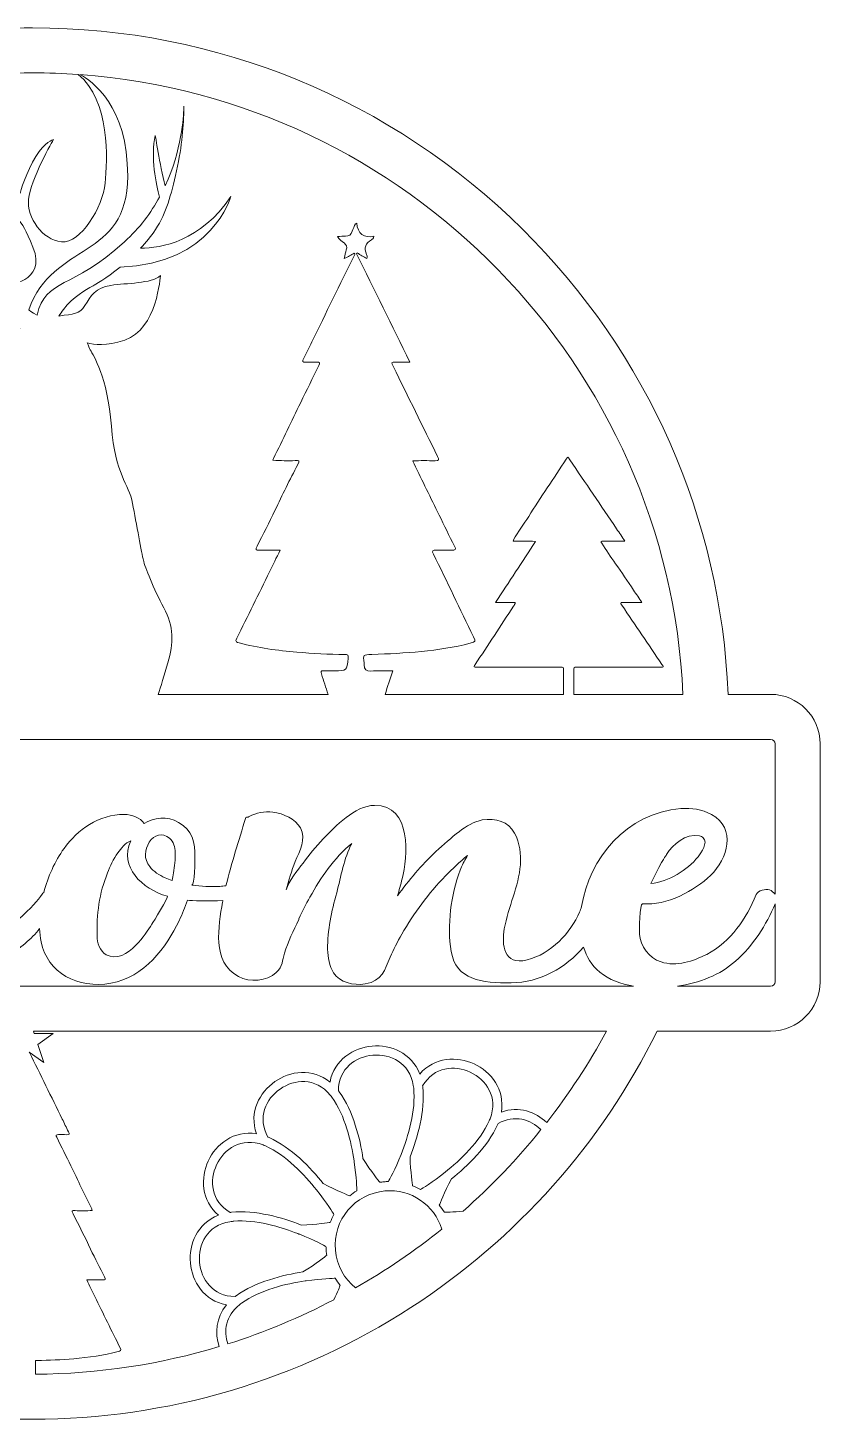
# Model space of a CAD drawing. Extents: x 61 to 1939, y -1825 to -174.
# Drawn here: x 1000 to 1939, y -1825 to -174 of the extents above; entities that cross this region are included whole.
import ezdxf

# ---------------------------------------------------------------- set-up
doc = ezdxf.new("R2010")
doc.units = 0
doc.header["$MEASUREMENT"] = 0
doc.layers.add('Layer 1', color=7, linetype='Continuous')

# ---------------------------------------------------------------- blocks, each defined once
blk = doc.blocks.new('block 2')
at = {"layer": 'Layer 1', "true_color": 0xffffff}
h = blk.add_hatch(color=7, dxfattribs=at)
h.dxf.hatch_style = 2
edge = h.paths.add_edge_path()
edge.add_spline(control_points=[(1184.8, -267.1), (1184.8, -268), (1184.7, -268.8), (1184.7, -269.6), (1184.8, -268), (1184.8, -267.1), (1184.8, -267.1)], knot_values=[0, 0, 0, 0, 1, 1, 1, 2, 2, 2, 2], degree=3, periodic=1)
at = {"layer": 'Layer 1', "lineweight": 0}
for points, knots in [([(1880.7, -965.1), (1880.7, -965.1), (1830.2, -965.1), (1830.2, -965.1), (1821.6, -756.2), (1735.7, -561.1), (1586.4, -413.2), (1430.8, -259), (1224.4, -174.1), (1005.3, -174.1), (1003.7, -174.1), (1002, -174.1), (1000.4, -174.1), (998.8, -174.1), (997.1, -174.1), (995.5, -174.1), (776.4, -174.1), (570, -259), (414.4, -413.2), (265.1, -561.1), (179.2, -756.2), (170.7, -965.1), (170.7, -965.1), (120.1, -965.1), (120.1, -965.1), (87.8, -965.1), (61.4, -991.4), (61.4, -1023.8), (61.4, -1023.8), (61.4, -1306.1), (61.4, -1306.1), (61.4, -1338.4), (87.8, -1364.8), (120.1, -1364.8), (120.1, -1364.8), (254.8, -1364.8), (254.8, -1364.8), (320.7, -1498.3), (421.3, -1611.4), (546.7, -1692.8), (680.3, -1779.5), (835.5, -1825.3), (995.5, -1825.3), (997.1, -1825.3), (998.8, -1825.2), (1000.4, -1825.2), (1002, -1825.2), (1003.7, -1825.3), (1005.3, -1825.3), (1165.3, -1825.3), (1320.5, -1779.5), (1454.1, -1692.8), (1579.5, -1611.4), (1680.1, -1498.3), (1746, -1364.8), (1746, -1364.8), (1880.7, -1364.8), (1880.7, -1364.8), (1913, -1364.8), (1939.4, -1338.4), (1939.4, -1306.1), (1939.4, -1306.1), (1939.4, -1023.8), (1939.4, -1023.8), (1939.4, -991.4), (1913, -965.1), (1880.7, -965.1)], [0, 0, 0, 0, 1, 1, 1, 2, 2, 2, 3, 3, 3, 4, 4, 4, 5, 5, 5, 6, 6, 6, 7, 7, 7, 8, 8, 8, 9, 9, 9, 10, 10, 10, 11, 11, 11, 12, 12, 12, 13, 13, 13, 14, 14, 14, 15, 15, 15, 16, 16, 16, 17, 17, 17, 18, 18, 18, 19, 19, 19, 20, 20, 20, 21, 21, 21, 22, 22, 22, 22]), ([(995.5, -227.5), (997.1, -227.5), (998.7, -227.5), (1000.2, -227.5), (1000.2, -227.5), (1000.2, -227.5), (1000.2, -227.5), (1000.3, -227.5), (1000.4, -227.5), (1000.4, -227.5), (1000.5, -227.5), (1000.5, -227.5), (1000.6, -227.5), (1000.6, -227.5), (1000.6, -227.5), (1000.6, -227.5), (1002.2, -227.5), (1003.7, -227.5), (1005.3, -227.5), (1023.5, -227.5), (1041.5, -228.1), (1059.3, -229.4), (1097.7, -260), (1094.1, -331.2), (1091.4, -358.5), (1088.7, -386.3), (1062.3, -430.8), (1039.6, -428.1), (1016.9, -425.5), (998.4, -399.7), (1000.5, -377.4), (1002.5, -355), (1030, -306.7), (1030, -306.7), (1030, -306.7), (1019.7, -309.6), (1009.1, -326.8), (998.4, -344), (990.5, -370.1), (990.5, -370.1), (975.9, -362.3), (974.6, -344), (980.7, -319.6), (986.8, -295.1), (971.1, -287.9), (971.1, -287.9), (971.1, -287.9), (979.2, -300.3), (972.2, -313.1), (965.3, -326), (965.8, -334.4), (965.8, -334.4), (943.7, -292.7), (971.8, -237.1), (971.8, -237.1), (911.6, -290.8), (965.7, -357.5), (976.3, -382.1), (987, -406.6), (989, -392.7), (1005.8, -434.5), (1022.6, -476.2), (973.5, -479.7), (973.5, -479.7), (973.5, -479.7), (898.3, -463.4), (893, -435.5), (887.7, -407.7), (903.7, -343.6), (903.7, -343.6), (877.2, -353.6), (887.5, -421.4), (864.6, -409.5), (841.6, -397.6), (824.8, -341.5), (824.8, -341.5), (819.9, -403.4), (860.5, -421.8), (860.5, -421.8), (860.5, -421.8), (858.5, -426.4), (882.6, -454.8), (906.6, -483.2), (945.2, -492.2), (964.5, -502.7), (979.2, -510.7), (987.4, -525.1), (990.4, -531.4), (990.1, -531.4), (989.8, -531.4), (989.4, -531.4), (977.6, -530.6), (961, -513.2), (960, -511.6), (958.9, -510), (949.4, -503.3), (933.8, -497), (918.1, -490.7), (895.5, -492.4), (883.5, -491), (871.5, -489.6), (866.2, -494.1), (866.2, -494.1), (866.2, -494.1), (870.8, -507.4), (877.9, -519.9), (885, -532.5), (894.2, -537), (900.3, -541.1), (906.5, -545.2), (926.8, -557.6), (935.3, -559.1), (943.7, -560.6), (953.2, -557.5), (953.2, -557.5), (934.4, -565.1), (934, -577.6), (934, -577.6), (912, -583.1), (855.5, -606.9), (841.1, -617.5), (826.6, -628.2), (835.9, -634.4), (835.9, -634.4), (820.6, -651.4), (844.6, -660.6), (844.6, -660.6), (841.9, -691.8), (898.7, -677.8), (898.7, -677.8), (898.7, -677.8), (936.6, -696.7), (961.5, -685.2), (986.3, -673.7), (993.3, -721.3), (986.2, -742), (979, -762.7), (981.9, -778.8), (981.9, -778.8), (950.5, -764.9), (918.6, -826.3), (906, -831), (893.5, -835.6), (852, -837.8), (852, -837.8), (794.7, -845.5), (768.1, -862.9), (763.1, -894.7), (759.4, -918.9), (760.3, -951.1), (761, -965.1), (761, -965.1), (645.7, -965.1), (645.7, -965.1), (648.4, -957), (651, -948.9), (653.7, -940.9), (654.7, -938.1), (654.3, -937), (651.2, -937.2), (647, -937.3), (642.8, -937.2), (638.6, -937.2), (623.4, -937.2), (623.5, -937.2), (621.9, -922.1), (621.5, -918.4), (622.7, -917.7), (626.1, -917.7), (645, -917.7), (663.9, -916.7), (682.7, -915), (705.8, -913), (728.7, -910.1), (751.2, -904), (754.1, -903.2), (756.3, -902.8), (754.2, -898.6), (741, -872.3), (728.2, -845.9), (715.2, -819.5), (711.2, -811.3), (707.2, -803.1), (702.7, -794), (711.6, -794), (719.4, -793.8), (727.3, -794), (731.6, -794.2), (732, -793), (730.1, -789.4), (722.9, -775.3), (715.6, -761.2), (708.8, -746.8), (700.2, -728.5), (691.1, -710.3), (681.8, -692.3), (679.5, -687.8), (679.9, -687.2), (684.8, -687.6), (693.5, -688.2), (702.2, -687.8), (711.3, -687.2), (710.9, -686.2), (710.7, -685.6), (710.5, -685), (699.8, -662.9), (689.1, -640.9), (678.4, -618.8), (671.2, -604.2), (664.1, -589.5), (656.8, -575), (655.2, -571.8), (655.6, -570.6), (659.4, -570.8), (663.6, -571), (667.8, -570.6), (672, -570.9), (676.6, -571.2), (676.5, -569.6), (674.7, -566.2), (671.4, -559.8), (668.4, -553.3), (665.2, -546.9), (648.4, -512.7), (631.6, -478.6), (614.9, -444.5), (614.5, -443.7), (613.5, -442.7), (614.7, -441.6), (618.7, -442.9), (621.7, -446.4), (626.7, -447.7), (625.8, -443.8), (625.2, -440.6), (624.2, -437.4), (623.1, -434), (623.9, -431.6), (626.9, -429.4), (629.6, -427.4), (632.4, -425.4), (634.9, -421.7), (631, -421.5), (628.1, -421.2), (625.2, -421.2), (621, -421.3), (618.3, -419.8), (617.1, -415.5), (616.2, -412.4), (614.6, -409.6), (613.3, -406.6), (612.8, -406.3), (612.4, -406), (611.9, -405.7), (610.6, -418.7), (603.3, -423.5), (591.5, -421.5), (591.8, -424.2), (593.3, -424.9), (594.3, -425.6), (601.4, -429.7), (603.8, -435.3), (600.2, -443), (599.6, -444.2), (598.9, -445.9), (600, -447.8), (603.8, -445.6), (607.6, -443.4), (611.4, -441.3), (611.6, -441.6), (611.9, -441.9), (612.2, -442.2), (591.2, -484.8), (570.3, -527.4), (548.9, -570.8), (555, -570.8), (560.1, -570.8), (565.1, -570.8), (571.1, -570.8), (571.1, -570.8), (568.5, -576.2), (551, -611.7), (533.5, -647.3), (515.9, -682.7), (514, -686.5), (513.8, -688.1), (519, -687.9), (527.6, -687.6), (536.2, -687.8), (545.4, -687.8), (544.7, -689.5), (544.4, -690.5), (543.9, -691.4), (534, -711.7), (524.1, -732), (514.1, -752.3), (508.1, -764.6), (502.2, -776.9), (495.9, -789.1), (493.6, -793.5), (494.9, -794.2), (499.2, -794), (505.4, -793.8), (511.5, -794.2), (517.6, -793.9), (521.8, -793.7), (522.9, -794.5), (520.9, -798.7), (504.9, -831.3), (489.2, -864), (473.4, -896.7), (470.4, -902.7), (470.4, -902.7), (477.1, -904.4), (515.4, -914.2), (554.6, -916.4), (593.8, -917.7), (604.5, -918), (604.5, -917.8), (603.1, -928.1), (603, -928.8), (602.9, -929.5), (602.9, -930.2), (602.9, -935.5), (600.8, -937.8), (595, -937.4), (586.6, -936.8), (578.1, -937.2), (569.1, -937.2), (572.2, -946.7), (575.2, -955.9), (578.2, -965.1), (578.2, -965.1), (366.5, -965.1), (366.5, -965.1), (366.5, -955.8), (366.5, -946.5), (366.5, -937.2), (366.5, -932.3), (365.9, -932.8), (370.7, -932.8), (403.8, -932.8), (436.8, -932.8), (469.8, -932.8), (470.7, -932.8), (471.9, -933.2), (472.4, -932.4), (473, -931.4), (471.8, -930.6), (471.3, -929.8), (456.2, -906.7), (441, -883.6), (425.9, -860.5), (425.1, -859.2), (424, -858.1), (423.8, -856.1), (431.6, -856.1), (439.2, -856.1), (447.2, -856.1), (431.5, -831.6), (415.2, -808), (400, -783.7), (408.9, -782.7), (417.6, -783.9), (426.4, -783.1), (426.1, -782.4), (426.1, -782.1), (425.9, -781.8), (420.5, -772.2), (413.9, -763.3), (407.9, -754), (393.3, -731.2), (378.3, -708.6), (363.5, -686), (361.6, -683.1), (361.6, -683), (359.6, -685.9), (359.4, -686.2), (359.3, -686.4), (359.1, -686.7), (340.6, -714), (322.1, -741.3), (303.6, -768.6), (300.4, -773.5), (297.2, -778.4), (294, -783.2), (302.7, -783.2), (311.3, -783.2), (319.8, -783.2), (320.6, -783.2), (321.7, -782.9), (322.1, -783.7), (322.6, -784.5), (321.6, -785.1), (321.2, -785.8), (315.7, -793.8), (310.7, -802), (305, -810), (297.6, -820.4), (290.6, -831), (283.4, -841.6), (280.3, -846.3), (277.1, -851), (273.6, -856.2), (281.4, -856.2), (288.5, -856.2), (295.6, -856.2), (296.6, -856.2), (298.1, -855.6), (298.6, -856.8), (299.1, -857.8), (297.9, -858.6), (297.3, -859.4), (281.5, -882.8), (265.7, -906.2), (249.9, -929.6), (249.3, -930.5), (247.8, -931.3), (248.6, -932.4), (249.1, -933.3), (250.7, -932.8), (251.8, -932.8), (284.8, -932.8), (317.8, -932.8), (350.8, -932.7), (353.9, -932.7), (354.5, -933.7), (354.5, -936.5), (354.4, -946), (354.5, -955.6), (354.5, -965.1), (354.5, -965.1), (224.1, -965.1), (224.1, -965.1), (242.3, -555.9), (582.8, -227.5), (995.5, -227.5)], [0, 0, 0, 0, 1, 1, 1, 2, 2, 2, 3, 3, 3, 4, 4, 4, 5, 5, 5, 6, 6, 6, 7, 7, 7, 8, 8, 8, 9, 9, 9, 10, 10, 10, 11, 11, 11, 12, 12, 12, 13, 13, 13, 14, 14, 14, 15, 15, 15, 16, 16, 16, 17, 17, 17, 18, 18, 18, 19, 19, 19, 20, 20, 20, 21, 21, 21, 22, 22, 22, 23, 23, 23, 24, 24, 24, 25, 25, 25, 26, 26, 26, 27, 27, 27, 28, 28, 28, 29, 29, 29, 30, 30, 30, 31, 31, 31, 32, 32, 32, 33, 33, 33, 34, 34, 34, 35, 35, 35, 36, 36, 36, 37, 37, 37, 38, 38, 38, 39, 39, 39, 40, 40, 40, 41, 41, 41, 42, 42, 42, 43, 43, 43, 44, 44, 44, 45, 45, 45, 46, 46, 46, 47, 47, 47, 48, 48, 48, 49, 49, 49, 50, 50, 50, 51, 51, 51, 52, 52, 52, 53, 53, 53, 54, 54, 54, 55, 55, 55, 56, 56, 56, 57, 57, 57, 58, 58, 58, 59, 59, 59, 60, 60, 60, 61, 61, 61, 62, 62, 62, 63, 63, 63, 64, 64, 64, 65, 65, 65, 66, 66, 66, 67, 67, 67, 68, 68, 68, 69, 69, 69, 70, 70, 70, 71, 71, 71, 72, 72, 72, 73, 73, 73, 74, 74, 74, 75, 75, 75, 76, 76, 76, 77, 77, 77, 78, 78, 78, 79, 79, 79, 80, 80, 80, 81, 81, 81, 82, 82, 82, 83, 83, 83, 84, 84, 84, 85, 85, 85, 86, 86, 86, 87, 87, 87, 88, 88, 88, 89, 89, 89, 90, 90, 90, 91, 91, 91, 92, 92, 92, 93, 93, 93, 94, 94, 94, 95, 95, 95, 96, 96, 96, 97, 97, 97, 98, 98, 98, 99, 99, 99, 100, 100, 100, 101, 101, 101, 102, 102, 102, 103, 103, 103, 104, 104, 104, 105, 105, 105, 106, 106, 106, 107, 107, 107, 108, 108, 108, 109, 109, 109, 110, 110, 110, 111, 111, 111, 112, 112, 112, 113, 113, 113, 114, 114, 114, 115, 115, 115, 116, 116, 116, 117, 117, 117, 118, 118, 118, 119, 119, 119, 120, 120, 120, 121, 121, 121, 122, 122, 122, 123, 123, 123, 124, 124, 124, 125, 125, 125, 126, 126, 126, 127, 127, 127, 128, 128, 128, 129, 129, 129, 130, 130, 130, 131, 131, 131, 132, 132, 132, 133, 133, 133, 134, 134, 134, 135, 135, 135, 136, 136, 136, 137, 137, 137, 138, 138, 138, 139, 139, 139, 140, 140, 140, 141, 141, 141, 142, 142, 142, 143, 143, 143, 144, 144, 144, 145, 145, 145, 145]), ([(1776.7, -965.1), (1776.7, -965.1), (1647.2, -965.1), (1647.2, -965.1), (1647.2, -955.6), (1647.2, -946), (1647.1, -936.5), (1647.1, -933.7), (1647.8, -932.7), (1650.8, -932.7), (1683.8, -932.8), (1716.9, -932.8), (1749.9, -932.8), (1751, -932.8), (1752.5, -933.3), (1753.1, -932.4), (1753.8, -931.3), (1752.3, -930.5), (1751.7, -929.6), (1735.9, -906.2), (1720.1, -882.8), (1704.3, -859.4), (1703.7, -858.6), (1702.6, -857.8), (1703, -856.8), (1703.5, -855.6), (1705, -856.2), (1706.1, -856.2), (1713.2, -856.2), (1720.3, -856.2), (1728, -856.2), (1724.5, -851), (1721.4, -846.3), (1718.2, -841.6), (1711, -831), (1704, -820.4), (1696.6, -810), (1691, -802), (1685.9, -793.8), (1680.4, -785.8), (1680, -785.1), (1679, -784.5), (1679.5, -783.7), (1680, -782.9), (1681, -783.2), (1681.8, -783.2), (1690.4, -783.2), (1698.9, -783.2), (1707.6, -783.2), (1704.4, -778.4), (1701.3, -773.5), (1698, -768.6), (1679.5, -741.3), (1661, -714), (1642.5, -686.7), (1642.4, -686.4), (1642.2, -686.2), (1642, -685.9), (1640, -683), (1640.1, -683.1), (1638.1, -686), (1623.3, -708.6), (1608.3, -731.2), (1593.7, -754), (1587.7, -763.3), (1581.1, -772.2), (1575.7, -781.8), (1575.6, -782.1), (1575.5, -782.4), (1575.3, -783.1), (1584, -783.9), (1592.7, -782.7), (1601.6, -783.7), (1586.4, -808), (1570.1, -831.6), (1554.4, -856.1), (1562.5, -856.1), (1570.1, -856.1), (1577.8, -856.1), (1577.6, -858.1), (1576.5, -859.2), (1575.7, -860.5), (1560.6, -883.6), (1545.4, -906.7), (1530.3, -929.8), (1529.8, -930.6), (1528.6, -931.4), (1529.2, -932.4), (1529.7, -933.2), (1531, -932.8), (1531.9, -932.8), (1564.9, -932.8), (1597.9, -932.8), (1630.9, -932.8), (1635.7, -932.8), (1635.1, -932.3), (1635.1, -937.2), (1635.1, -946.5), (1635.1, -955.8), (1635.1, -965.1), (1635.1, -965.1), (1423.4, -965.1), (1423.4, -965.1), (1426.4, -955.9), (1429.5, -946.7), (1432.6, -937.2), (1423.5, -937.2), (1415, -936.8), (1406.6, -937.4), (1400.8, -937.8), (1398.7, -935.5), (1398.7, -930.2), (1398.7, -929.5), (1398.6, -928.8), (1398.5, -928.1), (1397.1, -917.8), (1397.2, -918), (1407.8, -917.7), (1447.1, -916.4), (1486.2, -914.2), (1524.5, -904.4), (1531.2, -902.7), (1531.2, -902.7), (1528.2, -896.7), (1512.4, -864), (1496.7, -831.3), (1480.8, -798.7), (1478.7, -794.5), (1479.8, -793.7), (1484, -793.9), (1490.1, -794.2), (1496.3, -793.8), (1502.4, -794), (1506.8, -794.2), (1508, -793.5), (1505.7, -789.1), (1499.5, -776.9), (1493.5, -764.6), (1487.5, -752.3), (1477.6, -732), (1467.6, -711.7), (1457.7, -691.4), (1457.3, -690.5), (1456.9, -689.5), (1456.2, -687.8), (1465.4, -687.8), (1474, -687.6), (1482.7, -687.9), (1487.8, -688.1), (1487.6, -686.5), (1485.7, -682.7), (1468.1, -647.3), (1450.7, -611.7), (1433.2, -576.2), (1430.5, -570.8), (1430.5, -570.8), (1436.5, -570.8), (1441.6, -570.8), (1446.6, -570.8), (1452.7, -570.8), (1431.4, -527.4), (1410.4, -484.8), (1389.5, -442.2), (1389.7, -441.9), (1390, -441.6), (1390.3, -441.3), (1394, -443.4), (1397.8, -445.6), (1401.7, -447.8), (1402.7, -445.9), (1402, -444.2), (1401.5, -443), (1397.9, -435.3), (1400.3, -429.7), (1407.3, -425.6), (1408.4, -424.9), (1409.8, -424.2), (1410.1, -421.5), (1398.4, -423.5), (1391, -418.7), (1389.7, -405.7), (1389.3, -406), (1388.8, -406.3), (1388.3, -406.6), (1387, -409.6), (1385.4, -412.4), (1384.5, -415.5), (1383.3, -419.8), (1380.6, -421.3), (1376.5, -421.2), (1373.5, -421.2), (1370.6, -421.5), (1366.8, -421.7), (1369.3, -425.4), (1372.1, -427.4), (1374.7, -429.4), (1377.8, -431.6), (1378.5, -434), (1377.4, -437.4), (1376.4, -440.6), (1375.8, -443.8), (1375, -447.7), (1379.9, -446.4), (1382.9, -442.9), (1386.9, -441.6), (1388.1, -442.7), (1387.1, -443.7), (1386.7, -444.5), (1370, -478.6), (1353.2, -512.7), (1336.4, -546.9), (1333.3, -553.3), (1330.3, -559.8), (1326.9, -566.2), (1325.2, -569.6), (1325.1, -571.2), (1329.6, -570.9), (1333.8, -570.6), (1338.1, -571), (1342.3, -570.8), (1346, -570.6), (1346.4, -571.8), (1344.8, -575), (1337.6, -589.5), (1330.4, -604.2), (1323.3, -618.8), (1312.5, -640.9), (1301.9, -662.9), (1291.2, -685), (1290.9, -685.6), (1290.7, -686.2), (1290.3, -687.2), (1299.4, -687.8), (1308.1, -688.2), (1316.8, -687.6), (1321.7, -687.2), (1322.1, -687.8), (1319.8, -692.3), (1310.5, -710.3), (1301.4, -728.5), (1292.8, -746.8), (1286.1, -761.2), (1278.7, -775.3), (1271.5, -789.4), (1269.7, -793), (1270, -794.2), (1274.3, -794), (1282.2, -793.8), (1290.1, -794), (1298.9, -794), (1294.4, -803.1), (1290.4, -811.3), (1286.4, -819.5), (1273.5, -845.9), (1260.6, -872.3), (1247.4, -898.6), (1245.3, -902.8), (1247.5, -903.2), (1250.5, -904), (1272.9, -910.1), (1295.8, -913), (1318.9, -915), (1337.7, -916.7), (1356.6, -917.7), (1375.6, -917.7), (1378.9, -917.7), (1380.2, -918.4), (1379.8, -922.1), (1378.1, -937.2), (1378.3, -937.2), (1363.1, -937.2), (1358.8, -937.2), (1354.6, -937.3), (1350.4, -937.2), (1347.3, -937), (1346.9, -938.1), (1347.9, -940.9), (1350.6, -948.9), (1353.2, -957), (1355.9, -965.1), (1355.9, -965.1), (1154.4, -965.1), (1154.4, -965.1), (1157.1, -956.7), (1161.7, -942.3), (1165.9, -927.5), (1172.5, -904.6), (1172.9, -884.5), (1161, -862.4), (1149.1, -840.3), (1138.3, -813.8), (1136.7, -805.9), (1135.1, -798), (1128.2, -762.5), (1123.9, -738.4), (1119.5, -714.4), (1103.4, -705.7), (1098.8, -646.7), (1094.1, -587.8), (1077.5, -563.1), (1073.8, -556.2), (1072.6, -554.1), (1071.6, -551.3), (1069.9, -548.1), (1078.7, -549.9), (1091.9, -552), (1114.6, -544.6), (1153.1, -532.1), (1156.9, -468.2), (1156.9, -468.2), (1146.5, -477.8), (1116.5, -476.9), (1098.2, -479.7), (1079.9, -482.4), (1074.2, -492.5), (1067.4, -503.7), (1061.1, -514), (1053.9, -513.6), (1036.6, -516.1), (1038.1, -513.5), (1039.9, -510.9), (1041.8, -508.3), (1053.8, -492.6), (1067.8, -485.6), (1077.1, -480.3), (1078.7, -479.4), (1092.6, -471.4), (1109.1, -458.1), (1218.8, -454.3), (1240.4, -374.3), (1240.4, -374.3), (1204.7, -427.7), (1157.7, -435.6), (1133.4, -435.7), (1139.8, -428.9), (1145.8, -421.5), (1151.1, -413.5), (1164.7, -392.7), (1169.1, -373.8), (1176, -343.6), (1182.8, -314), (1184.5, -288.4), (1184.7, -269.6), (1184.5, -279.7), (1182.3, -319), (1162.5, -361.7), (1156.1, -335.3), (1150.8, -301.8), (1150.8, -301.8), (1144.8, -326.8), (1152.2, -360.7), (1155.9, -374.9), (1145.9, -393.2), (1132.4, -411.6), (1114.3, -428.2), (1052.1, -485.2), (1020.4, -471.1), (1010.8, -514.9), (1004.1, -512.3), (1000.8, -508.6), (1000.8, -508.6), (1029.7, -427.3), (1117.6, -450.2), (1118.1, -350.3), (1118.6, -266.7), (1075.5, -237), (1061.4, -229.5), (1448.4, -257.7), (1759.3, -574.6), (1776.7, -965.1)], [0, 0, 0, 0, 1, 1, 1, 2, 2, 2, 3, 3, 3, 4, 4, 4, 5, 5, 5, 6, 6, 6, 7, 7, 7, 8, 8, 8, 9, 9, 9, 10, 10, 10, 11, 11, 11, 12, 12, 12, 13, 13, 13, 14, 14, 14, 15, 15, 15, 16, 16, 16, 17, 17, 17, 18, 18, 18, 19, 19, 19, 20, 20, 20, 21, 21, 21, 22, 22, 22, 23, 23, 23, 24, 24, 24, 25, 25, 25, 26, 26, 26, 27, 27, 27, 28, 28, 28, 29, 29, 29, 30, 30, 30, 31, 31, 31, 32, 32, 32, 33, 33, 33, 34, 34, 34, 35, 35, 35, 36, 36, 36, 37, 37, 37, 38, 38, 38, 39, 39, 39, 40, 40, 40, 41, 41, 41, 42, 42, 42, 43, 43, 43, 44, 44, 44, 45, 45, 45, 46, 46, 46, 47, 47, 47, 48, 48, 48, 49, 49, 49, 50, 50, 50, 51, 51, 51, 52, 52, 52, 53, 53, 53, 54, 54, 54, 55, 55, 55, 56, 56, 56, 57, 57, 57, 58, 58, 58, 59, 59, 59, 60, 60, 60, 61, 61, 61, 62, 62, 62, 63, 63, 63, 64, 64, 64, 65, 65, 65, 66, 66, 66, 67, 67, 67, 68, 68, 68, 69, 69, 69, 70, 70, 70, 71, 71, 71, 72, 72, 72, 73, 73, 73, 74, 74, 74, 75, 75, 75, 76, 76, 76, 77, 77, 77, 78, 78, 78, 79, 79, 79, 80, 80, 80, 81, 81, 81, 82, 82, 82, 83, 83, 83, 84, 84, 84, 85, 85, 85, 86, 86, 86, 87, 87, 87, 88, 88, 88, 89, 89, 89, 90, 90, 90, 91, 91, 91, 92, 92, 92, 93, 93, 93, 94, 94, 94, 95, 95, 95, 96, 96, 96, 97, 97, 97, 98, 98, 98, 99, 99, 99, 100, 100, 100, 101, 101, 101, 102, 102, 102, 103, 103, 103, 104, 104, 104, 105, 105, 105, 106, 106, 106, 107, 107, 107, 108, 108, 108, 109, 109, 109, 110, 110, 110, 111, 111, 111, 112, 112, 112, 113, 113, 113, 114, 114, 114, 115, 115, 115, 116, 116, 116, 117, 117, 117, 118, 118, 118, 119, 119, 119, 120, 120, 120, 121, 121, 121, 122, 122, 122, 123, 123, 123, 123]), ([(1184.8, -267.1), (1184.8, -268), (1184.7, -268.8), (1184.7, -269.6), (1184.8, -268), (1184.8, -267.1), (1184.8, -267.1)], [0, 0, 0, 0, 1, 1, 1, 2, 2, 2, 2]), ([(1880.7, -1018.5), (1883.6, -1018.5), (1886, -1020.9), (1886, -1023.8), (1886, -1023.8), (1886, -1202.4), (1886, -1202.4), (1884.3, -1200.1), (1881.9, -1198.1), (1879.4, -1197.2), (1874.3, -1195.8), (1866.1, -1197.7), (1863.6, -1202.8), (1851.8, -1231.4), (1833.9, -1258.2), (1804.8, -1273.7), (1789.5, -1281.6), (1768.5, -1288.7), (1750.7, -1282.6), (1735.9, -1277.9), (1726.6, -1263.8), (1725.1, -1249.8), (1724.6, -1246), (1725.1, -1213.6), (1728.7, -1213.6), (1757.8, -1216), (1790.5, -1198.2), (1809.4, -1179.9), (1829.8, -1160.2), (1840.6, -1124.5), (1810.4, -1107.6), (1799.7, -1101.5), (1786.4, -1099.7), (1774.2, -1100.6), (1709.5, -1105.8), (1665.2, -1160.4), (1656.5, -1216.8), (1655.5, -1219.4), (1654.7, -1221.8), (1654.1, -1223.5), (1643.4, -1247.9), (1620.4, -1273.2), (1591.8, -1280.2), (1563.7, -1287.3), (1561.6, -1261.9), (1564.7, -1243.2), (1567.2, -1230.5), (1571.3, -1217.8), (1575.4, -1205.2), (1583.1, -1180.8), (1589.7, -1154.1), (1576.9, -1129.7), (1569.8, -1115.6), (1554.5, -1111.9), (1538.6, -1114.2), (1528.4, -1116.1), (1519.7, -1121.7), (1511.5, -1127.8), (1501.8, -1135.3), (1492.7, -1143.3), (1483.5, -1151.7), (1466.6, -1168.1), (1451.3, -1185.5), (1438, -1204.3), (1440, -1197.7), (1442.1, -1190.7), (1443.6, -1184.1), (1450.2, -1158.3), (1455.9, -1096.4), (1410.9, -1096.8), (1387.4, -1097.3), (1364.4, -1121.7), (1350.1, -1136.7), (1340.9, -1145.6), (1333.3, -1155.5), (1326.1, -1165.3), (1319.5, -1174.2), (1309.2, -1186.4), (1306.2, -1197.2), (1309.2, -1186), (1312.3, -1174.7), (1316.9, -1163.4), (1322, -1151.3), (1330.2, -1136.7), (1323, -1123.6), (1316.9, -1112.8), (1303.1, -1106.7), (1290.4, -1104.8), (1280.1, -1103.4), (1270.9, -1105.8), (1262.2, -1110), (1261.7, -1110.4), (1261.2, -1110.4), (1261.2, -1110.9), (1261.2, -1110.9), (1260.7, -1110.9), (1260.7, -1110.9), (1259.7, -1110.4), (1258.2, -1110.9), (1257.7, -1112.3), (1250.2, -1138.8), (1241, -1165.4), (1234.7, -1192.3), (1232.2, -1192.6), (1229.7, -1192.8), (1227.5, -1193), (1216.8, -1193.5), (1205, -1193), (1194.3, -1191.6), (1197.4, -1192.1), (1197.9, -1160.6), (1197.9, -1157.8), (1198.4, -1141.9), (1194.8, -1125.9), (1178.5, -1117), (1164.7, -1109.5), (1149.3, -1110.9), (1137.6, -1118.4), (1133, -1111.4), (1123.3, -1107.6), (1114.1, -1107.6), (1083.9, -1107.6), (1058.4, -1125.9), (1042.6, -1148), (1031.8, -1163.3), (1023.5, -1181.4), (1018.5, -1200.1), (1017.8, -1200.8), (1017.1, -1201.4), (1016.5, -1202.4), (1001.2, -1228.6), (885.7, -1324.8), (876, -1250.2), (874.5, -1238.5), (877.6, -1226.8), (881.7, -1215.5), (890.8, -1187.8), (900, -1133.4), (935.3, -1122.6), (956.2, -1116.1), (965.4, -1133.4), (958.8, -1149.4), (955.7, -1155.5), (950.6, -1165.8), (955.2, -1172.8), (962.9, -1184.1), (973.6, -1178), (978.2, -1168.1), (985.9, -1152.2), (989.4, -1133.9), (981.8, -1118), (975.7, -1105.8), (961.9, -1096.8), (947.6, -1093.6), (917.4, -1087.5), (887.3, -1103.9), (866.3, -1122.2), (844, -1140.9), (826.9, -1166.2), (816.7, -1193), (810.1, -1194.2), (807.7, -1203.2), (803, -1209.4), (794.3, -1220.7), (784.1, -1232.4), (774.4, -1242.7), (767.2, -1249.3), (759, -1255.8), (750.3, -1260.5), (711.5, -1282.6), (706.4, -1235.7), (710.5, -1210.3), (714.1, -1190.2), (720.2, -1169.5), (732.5, -1152.2), (744.7, -1136.3), (762.6, -1125), (777.4, -1110.9), (796.6, -1093), (836.7, -1050.4), (831.3, -1018.5), (831.3, -1018.5), (1000.2, -1018.5), (1000.2, -1018.5), (1000.2, -1018.5), (1000.6, -1018.5), (1000.6, -1018.5), (1000.6, -1018.5), (1880.7, -1018.5), (1880.7, -1018.5)], [0, 0, 0, 0, 1, 1, 1, 2, 2, 2, 3, 3, 3, 4, 4, 4, 5, 5, 5, 6, 6, 6, 7, 7, 7, 8, 8, 8, 9, 9, 9, 10, 10, 10, 11, 11, 11, 12, 12, 12, 13, 13, 13, 14, 14, 14, 15, 15, 15, 16, 16, 16, 17, 17, 17, 18, 18, 18, 19, 19, 19, 20, 20, 20, 21, 21, 21, 22, 22, 22, 23, 23, 23, 24, 24, 24, 25, 25, 25, 26, 26, 26, 27, 27, 27, 28, 28, 28, 29, 29, 29, 30, 30, 30, 31, 31, 31, 32, 32, 32, 33, 33, 33, 34, 34, 34, 35, 35, 35, 36, 36, 36, 37, 37, 37, 38, 38, 38, 39, 39, 39, 40, 40, 40, 41, 41, 41, 42, 42, 42, 43, 43, 43, 44, 44, 44, 45, 45, 45, 46, 46, 46, 47, 47, 47, 48, 48, 48, 49, 49, 49, 50, 50, 50, 51, 51, 51, 52, 52, 52, 53, 53, 53, 54, 54, 54, 55, 55, 55, 56, 56, 56, 57, 57, 57, 58, 58, 58, 59, 59, 59, 60, 60, 60, 61, 61, 61, 62, 62, 62, 63, 63, 63, 63]), ([(1165.2, -1204.7), (1166.7, -1205.2), (1148.3, -1235.7), (1146.8, -1238), (1142.7, -1244.1), (1136.1, -1254.4), (1127.9, -1262.9), (1117.7, -1273.2), (1104.9, -1280.7), (1092.6, -1274.1), (1085, -1269.9), (1081.9, -1259.6), (1081.9, -1252.1), (1080.9, -1226.8), (1084.5, -1201), (1094.2, -1177), (1097.2, -1169.1), (1101.3, -1160.6), (1106.4, -1153.1), (1110, -1148.4), (1115.6, -1140.9), (1121.8, -1139.1), (1108, -1170), (1134.5, -1195.8), (1165.2, -1204.7)], [0, 0, 0, 0, 1, 1, 1, 2, 2, 2, 3, 3, 3, 4, 4, 4, 5, 5, 5, 6, 6, 6, 7, 7, 7, 8, 8, 8, 8]), ([(1162.6, -1182.7), (1155.5, -1179.9), (1148.8, -1175.2), (1144.2, -1169.5), (1137.1, -1160.6), (1138.1, -1149.4), (1143.7, -1140.5), (1149.3, -1131.6), (1159.1, -1128.7), (1167.7, -1135.8), (1172.8, -1140), (1174.4, -1146.6), (1174.4, -1152.7), (1174.9, -1161.1), (1173.9, -1169.1), (1172.3, -1177), (1171.8, -1179.9), (1171.3, -1183.1), (1170.8, -1186), (1167.7, -1185), (1165.2, -1184.1), (1162.6, -1182.7)], [0, 0, 0, 0, 1, 1, 1, 2, 2, 2, 3, 3, 3, 4, 4, 4, 5, 5, 5, 6, 6, 6, 7, 7, 7, 7]), ([(1738.4, -1189.7), (1755.3, -1155.5), (1755.3, -1158.8), (1757.3, -1155), (1764.5, -1143.3), (1779.8, -1129.7), (1796.1, -1133), (1797.7, -1133.4), (1799.7, -1133.9), (1800.7, -1135.3), (1806.8, -1141.4), (1798.2, -1152.7), (1794.6, -1157.8), (1781.8, -1173.8), (1759.9, -1187.4), (1738.4, -1189.7)], [0, 0, 0, 0, 1, 1, 1, 2, 2, 2, 3, 3, 3, 4, 4, 4, 5, 5, 5, 5]), ([(1000.2, -1311.4), (1000.2, -1311.4), (879.5, -1311.4), (879.5, -1311.4), (910.3, -1310.2), (940, -1298.8), (965.4, -1283), (980.3, -1274.1), (993.5, -1263.8), (1005.8, -1252.1), (1008.7, -1249.2), (1011.2, -1246.2), (1013.7, -1243.1), (1014, -1248.4), (1014.5, -1253.6), (1015.5, -1258.7), (1022.7, -1295.7), (1058.9, -1314.9), (1098.3, -1307.9), (1137.6, -1300.9), (1164.2, -1265.2), (1179, -1233.8), (1183.1, -1225.8), (1186.1, -1217.8), (1189.2, -1209.4), (1193.3, -1209.9), (1214.6, -1210.8), (1231, -1209.9), (1230.9, -1210.5), (1230.7, -1211.1), (1230.6, -1211.8), (1226, -1239.9), (1217.3, -1282.6), (1249.5, -1299.9), (1262.8, -1307.4), (1283.2, -1305.6), (1294.4, -1295.2), (1302.6, -1287.7), (1301.1, -1281.2), (1304.1, -1272.3), (1308.7, -1258.7), (1314.4, -1245.5), (1321, -1232.4), (1321, -1232.4), (1321, -1231.4), (1321, -1231.4), (1325.6, -1222.5), (1329.2, -1214.1), (1334.3, -1205.7), (1347, -1182.2), (1362.9, -1159.7), (1383.8, -1141.9), (1374.6, -1159.7), (1371.1, -1181.3), (1366, -1200.5), (1359.8, -1222.5), (1355.2, -1245.1), (1355.2, -1267.6), (1355.7, -1277.4), (1356.8, -1287.3), (1362.4, -1295.7), (1369.5, -1307), (1385.9, -1310.7), (1399.7, -1308.8), (1420.6, -1305.1), (1422.7, -1292.4), (1429.3, -1276.9), (1433.4, -1268), (1438, -1258.7), (1443.1, -1249.8), (1457.4, -1224.9), (1474.8, -1201.4), (1495.2, -1180.3), (1503.4, -1172.4), (1511.5, -1163.9), (1521.3, -1156.4), (1520.8, -1156.9), (1520.2, -1157.3), (1520.2, -1157.8), (1517.2, -1163), (1514.6, -1168.1), (1512.6, -1173.8), (1501.3, -1203.3), (1496.7, -1239), (1501.8, -1270.4), (1507.5, -1303.7), (1538.1, -1307.9), (1572.9, -1307.4), (1607, -1307.4), (1638.2, -1289.3), (1658.7, -1265.1), (1662.2, -1276.3), (1668.2, -1286.6), (1678.1, -1294.8), (1689.2, -1303.9), (1703.2, -1309), (1718, -1311.4), (1718, -1311.4), (1000.6, -1311.4), (1000.6, -1311.4), (1000.6, -1311.4), (1000.2, -1311.4), (1000.2, -1311.4)], [0, 0, 0, 0, 1, 1, 1, 2, 2, 2, 3, 3, 3, 4, 4, 4, 5, 5, 5, 6, 6, 6, 7, 7, 7, 8, 8, 8, 9, 9, 9, 10, 10, 10, 11, 11, 11, 12, 12, 12, 13, 13, 13, 14, 14, 14, 15, 15, 15, 16, 16, 16, 17, 17, 17, 18, 18, 18, 19, 19, 19, 20, 20, 20, 21, 21, 21, 22, 22, 22, 23, 23, 23, 24, 24, 24, 25, 25, 25, 26, 26, 26, 27, 27, 27, 28, 28, 28, 29, 29, 29, 30, 30, 30, 31, 31, 31, 32, 32, 32, 33, 33, 33, 34, 34, 34, 34]), ([(1880.7, -1311.4), (1880.7, -1311.4), (1770.3, -1311.4), (1770.3, -1311.4), (1795.9, -1307.7), (1821.1, -1298.1), (1839, -1281.6), (1860.5, -1262.8), (1875.4, -1238.8), (1886, -1213.8), (1886, -1213.8), (1886, -1306.1), (1886, -1306.1), (1886, -1309), (1883.6, -1311.4), (1880.7, -1311.4)], [0, 0, 0, 0, 1, 1, 1, 2, 2, 2, 3, 3, 3, 4, 4, 4, 5, 5, 5, 5]), ([(1615.1, -1473.3), (1601.8, -1460.6), (1582.2, -1453.4), (1561.3, -1460.8), (1565.7, -1434), (1548.8, -1412.9), (1529, -1403.7), (1509.1, -1394.5), (1482.2, -1395.2), (1464.5, -1415.7), (1454.9, -1390.4), (1429.7, -1380.6), (1408, -1382.5), (1386.2, -1384.5), (1363.1, -1398.6), (1358.1, -1425.2), (1337.1, -1408.1), (1310.5, -1412.1), (1292.6, -1424.7), (1274.7, -1437.2), (1261.8, -1461), (1270.8, -1486.5), (1244, -1482.2), (1222.9, -1499), (1213.7, -1518.9), (1204.5, -1538.7), (1205.2, -1565.7), (1225.8, -1583.3), (1200.4, -1593), (1190.6, -1618.1), (1192.5, -1639.9), (1194.4, -1661.7), (1208.6, -1684.7), (1235.2, -1689.7), (1222.7, -1705), (1221.5, -1723.4), (1226.6, -1739.1), (1156.8, -1760.2), (1083.5, -1771.5), (1008.6, -1771.9), (1008.6, -1771.9), (1008.6, -1755.7), (1008.6, -1755.7), (1009.1, -1755.6), (1009.6, -1755.6), (1010.3, -1755.6), (1024.9, -1755.6), (1039.5, -1754.8), (1054.1, -1753.5), (1071.9, -1752), (1089.6, -1749.7), (1106.9, -1745), (1109.2, -1744.4), (1110.9, -1744.1), (1109.3, -1740.8), (1099.1, -1720.5), (1089.2, -1700.1), (1079.1, -1679.7), (1076, -1673.4), (1073, -1667.1), (1069.5, -1660), (1076.3, -1660), (1082.4, -1659.9), (1088.5, -1660.1), (1091.8, -1660.2), (1092.1, -1659.2), (1090.7, -1656.5), (1085.1, -1645.6), (1079.4, -1634.7), (1074.2, -1623.6), (1067.5, -1609.4), (1060.5, -1595.4), (1053.3, -1581.5), (1051.6, -1578), (1051.9, -1577.6), (1055.7, -1577.8), (1062.4, -1578.3), (1069.1, -1578), (1076.1, -1577.6), (1075.8, -1576.8), (1075.7, -1576.3), (1075.5, -1575.8), (1067.2, -1558.8), (1059, -1541.7), (1050.7, -1524.7), (1045.2, -1513.4), (1039.7, -1502.1), (1034, -1490.8), (1032.8, -1488.4), (1033.1, -1487.4), (1036, -1487.6), (1039.3, -1487.7), (1042.5, -1487.4), (1045.8, -1487.7), (1049.3, -1487.9), (1049.2, -1486.7), (1047.8, -1484.1), (1045.3, -1479.2), (1043, -1474.1), (1040.5, -1469.1), (1027.6, -1442.8), (1014.6, -1416.4), (1001.7, -1390), (1001.6, -1389.9), (1001.5, -1389.7), (1001.4, -1389.6), (1001.4, -1389.6), (1018.5, -1402), (1018.5, -1402), (1018.5, -1402), (1011.6, -1380.7), (1011.6, -1380.7), (1011.6, -1380.7), (1029.7, -1367.5), (1029.7, -1367.5), (1029.7, -1367.5), (1007.3, -1367.5), (1007.3, -1367.5), (1007.3, -1367.5), (1006.4, -1364.8), (1006.4, -1364.8), (1006.4, -1364.8), (1685.9, -1364.8), (1685.9, -1364.8), (1665.3, -1403.2), (1641.5, -1439.4), (1615.1, -1473.3)], [0, 0, 0, 0, 1, 1, 1, 2, 2, 2, 3, 3, 3, 4, 4, 4, 5, 5, 5, 6, 6, 6, 7, 7, 7, 8, 8, 8, 9, 9, 9, 10, 10, 10, 11, 11, 11, 12, 12, 12, 13, 13, 13, 14, 14, 14, 15, 15, 15, 16, 16, 16, 17, 17, 17, 18, 18, 18, 19, 19, 19, 20, 20, 20, 21, 21, 21, 22, 22, 22, 23, 23, 23, 24, 24, 24, 25, 25, 25, 26, 26, 26, 27, 27, 27, 28, 28, 28, 29, 29, 29, 30, 30, 30, 31, 31, 31, 32, 32, 32, 33, 33, 33, 34, 34, 34, 35, 35, 35, 36, 36, 36, 37, 37, 37, 38, 38, 38, 39, 39, 39, 40, 40, 40, 41, 41, 41, 42, 42, 42, 42]), ([(1442.4, -1511), (1435.4, -1528.8), (1428.3, -1541.6), (1427.4, -1543.3), (1425.7, -1543.3), (1424, -1543.4), (1422.2, -1543.6), (1420.5, -1543.7), (1418.8, -1544), (1417.1, -1544.2), (1415.9, -1542.8), (1407.1, -1531.8), (1397.2, -1516), (1393.6, -1492.4), (1385.9, -1459.9), (1369, -1436.7), (1368.6, -1436.3), (1368.3, -1435.9), (1368, -1435.5), (1368.4, -1408.8), (1388.6, -1395.1), (1408.9, -1393.3), (1429.6, -1391.5), (1452.5, -1401.9), (1456.9, -1429.4), (1457.1, -1430.4), (1457.2, -1431.3), (1457.3, -1432.3), (1460.1, -1458.9), (1450.8, -1489.8), (1442.4, -1511)], [0, 0, 0, 0, 1, 1, 1, 2, 2, 2, 3, 3, 3, 4, 4, 4, 5, 5, 5, 6, 6, 6, 7, 7, 7, 8, 8, 8, 9, 9, 9, 10, 10, 10, 10]), ([(1386.6, -1518.7), (1386.6, -1518.7), (1386.7, -1519.6), (1386.7, -1519.6), (1386.7, -1519.6), (1386.8, -1519.8), (1386.8, -1519.8), (1389.5, -1538.2), (1389.8, -1552.4), (1389.8, -1554.2), (1386.9, -1556), (1384, -1558), (1381.4, -1560.2), (1379.8, -1559.5), (1366.5, -1554.4), (1350, -1545.6), (1335.1, -1527), (1312, -1502.7), (1285.9, -1491.1), (1285.4, -1490.9), (1284.9, -1490.7), (1284.4, -1490.5), (1271.5, -1467.2), (1282.1, -1445.2), (1298.8, -1433.5), (1315.8, -1421.6), (1340.8, -1419.2), (1358.4, -1440.8), (1359, -1441.5), (1359.6, -1442.3), (1360.2, -1443.1), (1376.1, -1464.9), (1383.3, -1496.2), (1386.6, -1518.7)], [0, 0, 0, 0, 1, 1, 1, 2, 2, 2, 3, 3, 3, 4, 4, 4, 5, 5, 5, 6, 6, 6, 7, 7, 7, 8, 8, 8, 9, 9, 9, 10, 10, 10, 11, 11, 11, 11]), ([(1468.1, -1431.1), (1468.1, -1430.6), (1468, -1430.1), (1467.9, -1429.6), (1481.6, -1406.7), (1506, -1405), (1524.4, -1413.5), (1543.3, -1422.3), (1557.9, -1442.8), (1547.9, -1468.8), (1547.6, -1469.7), (1547.2, -1470.6), (1546.8, -1471.4), (1535.9, -1496), (1512.4, -1518), (1494.6, -1532.2), (1479.5, -1544.2), (1466.9, -1551.8), (1465.4, -1552.7), (1462.4, -1551), (1459.3, -1549.6), (1456, -1548.3), (1455.8, -1546.5), (1453.6, -1532.5), (1453, -1513.9), (1461.7, -1491.6), (1471.1, -1459.5), (1468.1, -1431.1)], [0, 0, 0, 0, 1, 1, 1, 2, 2, 2, 3, 3, 3, 4, 4, 4, 5, 5, 5, 6, 6, 6, 7, 7, 7, 8, 8, 8, 9, 9, 9, 9]), ([(1516, -1578.3), (1503.7, -1579.6), (1495, -1579.8), (1493.7, -1579.8), (1491.9, -1576.8), (1489.9, -1574), (1487.7, -1571.4), (1488.3, -1569.7), (1493.4, -1556.5), (1502.2, -1540), (1520.9, -1525.1), (1545.2, -1502), (1556.7, -1475.9), (1557, -1475.4), (1557.2, -1474.9), (1557.4, -1474.4), (1577.1, -1463.4), (1595.9, -1469.5), (1608.3, -1481.7), (1580.3, -1516.7), (1549.3, -1548.9), (1516, -1578.3)], [0, 0, 0, 0, 1, 1, 1, 2, 2, 2, 3, 3, 3, 4, 4, 4, 5, 5, 5, 6, 6, 6, 7, 7, 7, 7]), ([(1281.4, -1501), (1306, -1511.9), (1328, -1535.4), (1342.2, -1553.3), (1354.2, -1568.4), (1361.8, -1581), (1362.7, -1582.4), (1361, -1585.4), (1359.6, -1588.6), (1358.3, -1591.8), (1356.5, -1592.1), (1342.5, -1594.3), (1323.9, -1594.9), (1301.6, -1586.2), (1269.5, -1576.7), (1241.1, -1579.8), (1240.6, -1579.8), (1240.1, -1579.9), (1239.6, -1580), (1216.7, -1566.3), (1215, -1541.9), (1223.6, -1523.4), (1232.3, -1504.6), (1252.8, -1490), (1278.8, -1499.9), (1279.7, -1500.3), (1280.6, -1500.6), (1281.4, -1501)], [0, 0, 0, 0, 1, 1, 1, 2, 2, 2, 3, 3, 3, 4, 4, 4, 5, 5, 5, 6, 6, 6, 7, 7, 7, 8, 8, 8, 9, 9, 9, 9]), ([(1388.5, -1669.4), (1375.2, -1658.8), (1366, -1642.9), (1364.4, -1624.7), (1361.2, -1589.1), (1387.6, -1557.6), (1423.2, -1554.4), (1454.1, -1551.7), (1481.8, -1571.2), (1490.7, -1599.6), (1458.5, -1625.6), (1424.3, -1648.9), (1388.5, -1669.4)], [0, 0, 0, 0, 1, 1, 1, 2, 2, 2, 3, 3, 3, 4, 4, 4, 4]), ([(1239.4, -1590.9), (1240.4, -1590.8), (1241.3, -1590.7), (1242.3, -1590.6), (1242.8, -1590.5), (1243.3, -1590.4), (1243.9, -1590.4), (1269.8, -1588.1), (1299.4, -1597), (1320.1, -1605.1), (1320.1, -1605.1), (1321, -1605.9), (1321, -1605.9), (1321, -1605.9), (1322.1, -1605.8), (1322.1, -1605.8), (1339.3, -1612.7), (1351.7, -1619.5), (1353.3, -1620.4), (1353.4, -1622.2), (1353.4, -1623.9), (1353.6, -1625.6), (1353.7, -1627.3), (1354, -1629), (1354.2, -1630.7), (1352.8, -1631.9), (1341.8, -1640.8), (1326, -1650.6), (1302.4, -1654.2), (1269.9, -1662), (1246.7, -1678.9), (1246.3, -1679.2), (1245.9, -1679.5), (1245.5, -1679.8), (1218.8, -1679.4), (1205.1, -1659.2), (1203.3, -1638.9), (1201.5, -1618.2), (1211.9, -1595.3), (1239.4, -1590.9)], [0, 0, 0, 0, 1, 1, 1, 2, 2, 2, 3, 3, 3, 4, 4, 4, 5, 5, 5, 6, 6, 6, 7, 7, 7, 8, 8, 8, 9, 9, 9, 10, 10, 10, 11, 11, 11, 12, 12, 12, 13, 13, 13, 13]), ([(1362.8, -1683.5), (1322.6, -1704.6), (1280.5, -1722.2), (1237, -1736), (1231.8, -1720.8), (1234.2, -1702.9), (1250.8, -1689.5), (1251.5, -1688.8), (1252.3, -1688.2), (1253.1, -1687.7), (1274.9, -1671.8), (1306.2, -1664.5), (1328.7, -1661.2), (1328.7, -1661.2), (1329.6, -1661.2), (1329.6, -1661.2), (1329.6, -1661.2), (1329.8, -1661.1), (1329.8, -1661.1), (1348.2, -1658.4), (1362.4, -1658.1), (1364.2, -1658), (1366, -1661), (1368, -1663.8), (1370.2, -1666.5), (1369.7, -1667.6), (1367.2, -1674.2), (1362.8, -1683.5)], [0, 0, 0, 0, 1, 1, 1, 2, 2, 2, 3, 3, 3, 4, 4, 4, 5, 5, 5, 6, 6, 6, 7, 7, 7, 8, 8, 8, 9, 9, 9, 9])]:
    blk.add_open_spline(points, degree=3, knots=knots, dxfattribs=at)

msp = doc.modelspace()

# ---------------------------------------------------------------- block references
at = {"layer": 'Layer 1'}
msp.add_blockref('block 2', (0, 0), dxfattribs=at)

doc.saveas('drawing.dxf')
